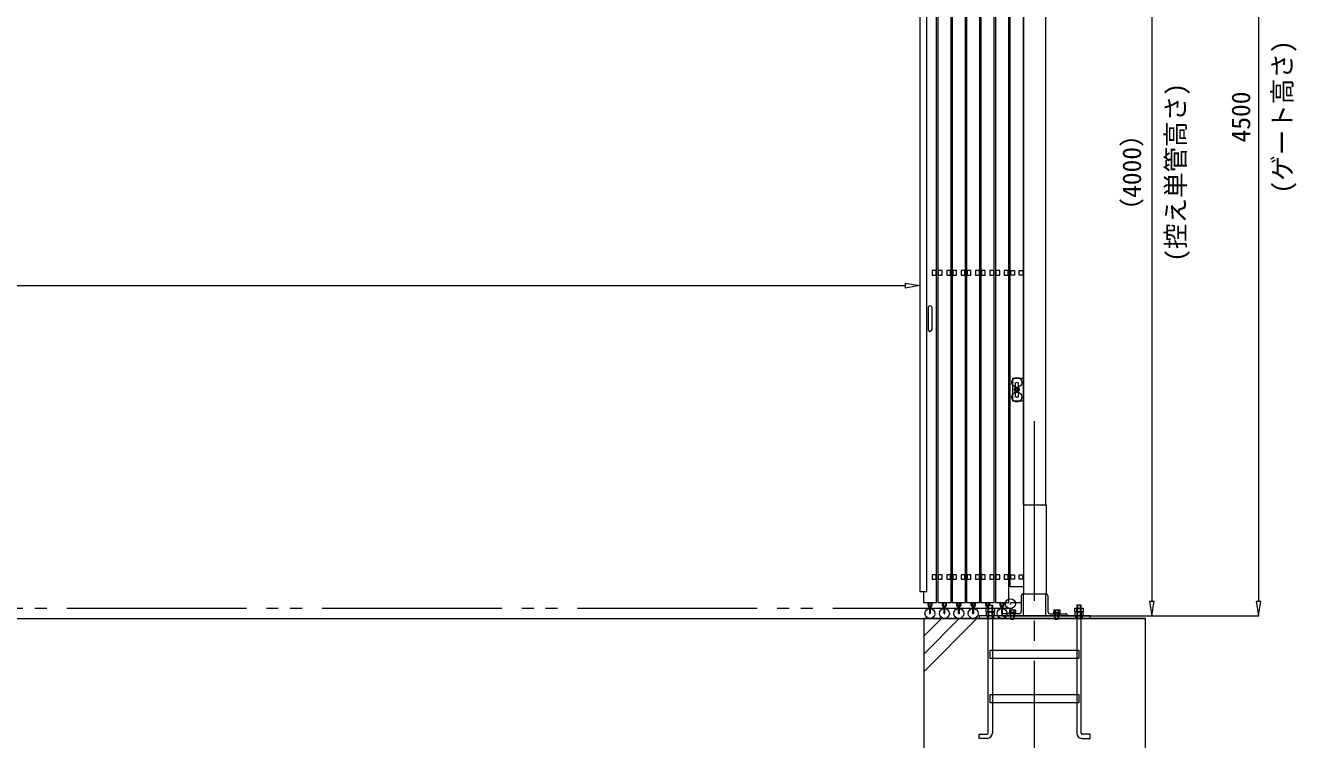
# Model space of a CAD drawing. Units: millimetres, scale not verified. Extents: x -12090 to 12090, y -18325 to 18325.
# Drawn here: x -3153 to 2582, y -15090 to -11870 of the extents above; entities that cross this region are included whole.
import ezdxf
from ezdxf.enums import TextEntityAlignment as Align

# ---------------------------------------------------------------- set-up
doc = ezdxf.new("R2010")
doc.units = ezdxf.units.MM
doc.header["$LTSCALE"] = 90
doc.header["$PDMODE"] = 32
doc.header["$PDSIZE"] = 45
for name, pattern in [('CHAIN2', [12, 9, -1, 1, -1]), ('DASHED1', [1.8, 1.2, -0.6]), ('DOUBLE_CHAIN2', [12.8, 9, -1, 0.6, -0.6, 0.6, -1])]:
    doc.linetypes.add(name, pattern=pattern)
for name, color, linetype, lineweight in [('0-4_ﾊﾝﾄﾞﾙ', 134, 'Continuous', 18), ('0-5_ﾍﾞｰｽﾗｲﾝ', 134, 'Continuous', 18), ('0-6_ﾎﾞﾙﾄ類', 134, 'Continuous', 18), ('0-8_ﾜｲﾔｰﾛｰﾌﾟ', 134, 'DOUBLE_CHAIN2', 18), ('0-9_基礎工事用PCA大', 134, 'Continuous', 18), ('0-B_寸法', 134, 'Continuous', 18), ('0-C_側固定棒', 134, 'Continuous', 18), ('1-0_中央走行棒', 134, 'Continuous', 18), ('1-1_中央走行棒右', 134, 'Continuous', 18), ('1-6_通芯', 134, 'CHAIN2', 18), ('1-A_標準柱', 134, 'Continuous', 18)]:
    doc.layers.add(name, color=color, linetype=linetype, lineweight=lineweight)
doc.styles.add('ＭＳ ゴシック', font='')
doc.styles.get('ＭＳ ゴシック').set_extended_font_data('MS Gothic')

msp = doc.modelspace()

# ---------------------------------------------------------------- linework, layer by layer
at = {"layer": '0-4_ﾊﾝﾄﾞﾙ'}
for p, q in [((919.81, -13142.44), (919.81, -13242.44)), ((935.81, -13142.44), (935.81, -13242.44))]:
    msp.add_line(p, q, dxfattribs=at)
for centre, start, end in [((927.81, -13142.44), 0, 180), ((927.81, -13242.44), 180, 0)]:
    msp.add_arc(centre, 8, start, end, dxfattribs=at)
at = {"layer": '0-5_ﾍﾞｰｽﾗｲﾝ'}
for p, q in [((-10960.19, -14545), (1899.81, -14545)), ((1649.81, -14533), (2409.8, -14533))]:
    msp.add_line(p, q, dxfattribs=at)
at = {"layer": '0-6_ﾎﾞﾙﾄ類'}
for p, q in [((1190.29, -14512.97), (1190.29, -14498.4)), ((1209.33, -14512.97), (1209.33, -14498.4)), ((1287.97, -14506), (1286.14, -14507.06)), ((1286.14, -14507.06), (1286.14, -14515.8)), ((1287.97, -14506), (1311.64, -14506)), ((1292.98, -14507.06), (1292.98, -14515.8)), ((1306.64, -14507.06), (1306.64, -14515.8)), ((1311.64, -14506), (1313.47, -14507.06)), ((1313.47, -14507.06), (1313.47, -14515.8)), ((1487.97, -14506), (1486.14, -14507.06)), ((1486.14, -14507.06), (1486.14, -14515.8)), ((1487.97, -14506), (1511.64, -14506)), ((1492.97, -14507.06), (1492.97, -14515.8)), ((1506.64, -14507.06), (1506.64, -14515.8)), ((1511.64, -14506), (1513.48, -14507.06)), ((1513.48, -14507.06), (1513.48, -14515.8)), ((1590.28, -14512.97), (1590.28, -14498.4)), ((1609.33, -14512.97), (1609.33, -14498.4)), ((1190.29, -14515.83), (1190.29, -14530.4)), ((1209.33, -14515.83), (1209.33, -14530.4)), ((1286.14, -14515.8), (1313.47, -14515.8)), ((1288.57, -14516), (1311.05, -14516)), ((1291.81, -14545), (1291.81, -14523)), ((1291.81, -14545), (1293.03, -14547.8)), ((1293.03, -14547.8), (1293.03, -14523)), ((1298.61, -14519), (1299.68, -14523)), ((1299.93, -14519), (1301, -14523)), ((1307.81, -14545), (1307.81, -14523)), ((1486.14, -14515.8), (1513.48, -14515.8)), ((1488.56, -14516), (1511.06, -14516)), ((1491.8, -14545), (1491.8, -14523)), ((1491.8, -14545), (1493.04, -14547.8)), ((1493.04, -14547.8), (1493.04, -14523)), ((1498.61, -14519), (1499.68, -14523)), ((1499.93, -14519), (1501, -14523)), ((1507.81, -14545), (1507.81, -14523)), ((1590.28, -14515.83), (1590.28, -14530.4)), ((1609.33, -14515.83), (1609.33, -14530.4))]:
    msp.add_line(p, q, dxfattribs=at)
for points in [[(1181.33, -14512.97), (1181.33, -14498.4), (1218.29, -14498.4), (1218.29, -14512.97), (1215.81, -14514.4), (1183.81, -14514.4)], [(1581.34, -14512.97), (1581.34, -14498.4), (1618.28, -14498.4), (1618.28, -14512.97), (1615.81, -14514.4), (1583.81, -14514.4)], [(1181.33, -14515.83), (1181.33, -14530.4), (1218.29, -14530.4), (1218.29, -14515.83), (1215.81, -14514.4), (1183.81, -14514.4)], [(1181.81, -14530.4), (1217.81, -14530.4), (1217.81, -14533), (1181.81, -14533)], [(1313.81, -14516), (1313.81, -14519), (1285.8, -14519), (1285.8, -14516)], [(1285.8, -14519), (1313.81, -14519), (1313.81, -14523), (1285.8, -14523)], [(1513.81, -14516), (1513.81, -14519), (1485.81, -14519), (1485.81, -14516)], [(1485.81, -14519), (1513.81, -14519), (1513.81, -14523), (1485.81, -14523)], [(1581.34, -14515.83), (1581.34, -14530.4), (1618.28, -14530.4), (1618.28, -14515.83), (1615.81, -14514.4), (1583.81, -14514.4)], [(1581.8, -14530.4), (1617.8, -14530.4), (1617.8, -14533), (1581.8, -14533)]]:
    msp.add_lwpolyline(points, close=True, dxfattribs=at)
for points in [[(1291.81, -14545), (1307.81, -14545), (1306.58, -14547.8)], [(1293.03, -14547.8), (1306.58, -14547.8), (1306.58, -14523)], [(1491.8, -14545), (1507.81, -14545), (1506.58, -14547.8)], [(1493.04, -14547.8), (1506.58, -14547.8), (1506.58, -14523)]]:
    msp.add_lwpolyline(points, dxfattribs=at)
for centre, radius, start, end in [((1289.56, -14512.05), 6.05, 55.616, 124.384), ((1299.81, -14528.61), 22.62, 72.412, 107.588), ((1310.06, -14512.05), 6.05, 55.616, 124.384), ((1489.55, -14512.05), 6.05, 55.616, 124.384), ((1499.81, -14528.61), 22.62, 72.412, 107.588), ((1510.06, -14512.05), 6.05, 55.616, 124.384), ((1185.8, -14505.22), 8.96, 240.0064, 300.0064), ((1185.8, -14523.58), 8.96, 60.0064, 120.0064), ((1199.81, -14546.85), 32.45, 72.93497, 107.07105), ((1199.81, -14481.95), 32.45, 252.93497, 287.07105), ((1213.8, -14505.23), 8.95, 239.98131, 300.0315), ((1213.81, -14523.57), 8.95, 59.98131, 120.0315), ((1288.57, -14515.8), 0.198, 180, 270), ((1311.05, -14515.8), 0.198, 270, 0), ((1488.56, -14515.8), 0.198, 180, 270), ((1511.06, -14515.8), 0.198, 270, 0), ((1585.81, -14505.22), 8.96, 240.0064, 300.0064), ((1585.81, -14523.58), 8.96, 60.0064, 120.0064), ((1599.8, -14481.95), 32.45, 252.93497, 287.07105), ((1599.81, -14546.85), 32.45, 72.93497, 107.07105), ((1613.81, -14505.23), 8.95, 239.98131, 300.0315), ((1613.81, -14523.57), 8.95, 59.98131, 120.0315)]:
    msp.add_arc(centre, radius, start, end, dxfattribs=at)
at = {"layer": '0-8_ﾜｲﾔｰﾛｰﾌﾟ'}
msp.add_line((1299.81, -14500), (-9401.8, -14500), dxfattribs=at)
at = {"layer": '0-9_基礎工事用PCA大'}
for p, q in [((899.81, -14785), (1139.81, -14545)), ((899.81, -14705), (1059.8, -14545)), ((899.81, -14625), (979.8, -14545)), ((1209.33, -14725), (1209.33, -14887)), ((1590.28, -14725), (1590.28, -14887)), ((1209.33, -14925), (1209.33, -15062)), ((1590.28, -14925), (1590.28, -15062))]:
    msp.add_line(p, q, dxfattribs=at)
at = {"layer": '0-9_基礎工事用PCA大', "linetype": 'DASHED1'}
for p, q in [((1185.11, -14533), (1185.11, -14545)), ((1214.81, -14533), (1214.81, -14545)), ((1291.81, -14533), (1291.81, -14545)), ((1307.81, -14533), (1307.81, -14545)), ((1491.8, -14533), (1491.8, -14545)), ((1507.81, -14533), (1507.81, -14545)), ((1584.81, -14533), (1584.81, -14545)), ((1614.81, -14533), (1614.81, -14545)), ((1209.33, -14687), (1209.33, -14725)), ((1590.28, -14687), (1590.28, -14725)), ((1209.33, -14887), (1209.33, -14925)), ((1590.28, -14887), (1590.28, -14925))]:
    msp.add_line(p, q, dxfattribs=at)
at = {"layer": '0-9_基礎工事用PCA大'}
for points in [[(1190.29, -15061.95), (1190.29, -14485), (1209.33, -14485), (1209.33, -14687)], [(1190.29, -14547.5), (1192.78, -14545), (1192.78, -14485), (1206.83, -14485), (1206.83, -14545), (1209.33, -14547.5)], [(1609.33, -15061.95), (1609.33, -14485), (1590.28, -14485), (1590.28, -14687)], [(1609.33, -14547.5), (1606.83, -14545), (1606.83, -14485), (1592.78, -14485), (1592.78, -14545), (1590.28, -14547.5)], [(1186.34, -15085), (1149.34, -15085), (1149.34, -15065.95), (1186.28, -15065.95)], [(1613.29, -15085), (1650.29, -15085), (1650.29, -15065.95), (1613.33, -15065.95)]]:
    msp.add_lwpolyline(points, dxfattribs=at)
for points in [[(899.81, -15545), (1899.81, -15545), (1899.81, -14545), (899.81, -14545)], [(1149.8, -14545), (1649.81, -14545), (1649.81, -14533), (1149.8, -14533)], [(1199.81, -14687), (1599.8, -14687), (1599.8, -14725), (1199.81, -14725)], [(1199.81, -14887), (1599.8, -14887), (1599.8, -14925), (1199.81, -14925)]]:
    msp.add_lwpolyline(points, close=True, dxfattribs=at)
for centre, radius, start, end in [((1186.28, -15061.95), 4, 270, 360), ((1186.34, -15062), 23, 270, 360), ((1613.29, -15062), 23, 180, 270), ((1613.33, -15061.95), 4, 180, 270)]:
    msp.add_arc(centre, radius, start, end, dxfattribs=at)
at = {"layer": '0-B_寸法'}
for p, q in [((2409.8, -10099), (2409.8, -14467)), ((1928.81, -10599), (1928.81, -14467)), ((881.81, -12602.8), (881.81, -13044.4)), ((-8932.19, -13043.4), (815.81, -13043.4)), ((815.81, -13032.4), (881.81, -13043.4)), ((815.81, -13032.4), (815.81, -13054.4)), ((881.81, -13043.4), (815.81, -13054.4)), ((1917.81, -14467), (1928.81, -14533)), ((1917.81, -14467), (1939.81, -14467)), ((1928.81, -14533), (1939.81, -14467)), ((2398.81, -14467), (2409.8, -14533)), ((2398.81, -14467), (2420.81, -14467)), ((2409.8, -14533), (2420.81, -14467)), ((1450.81, -14533), (2410.8, -14533)), ((1555.96, -14533), (1929.81, -14533))]:
    msp.add_line(p, q, dxfattribs=at)
at = {"layer": '0-C_側固定棒'}
for points in [[(1289.81, -14347.44), (1289.81, -10732.44), (1349.81, -10732.44), (1349.81, -14402.44), (1289.81, -14402.44)], [(1309.45, -12995.94), (1292.16, -12995.94), (1292.16, -12975.94), (1309.45, -12975.94)], [(1347.45, -12995.94), (1330.15, -12995.94), (1330.15, -12975.94), (1347.45, -12975.94)], [(1324.71, -13503.94), (1329.62, -13512.44), (1324.71, -13520.94), (1314.9, -13520.94), (1310, -13512.44), (1314.9, -13503.94)], [(1309.45, -14367.44), (1292.16, -14367.44), (1292.16, -14347.44), (1309.45, -14347.44)], [(1347.45, -14367.44), (1330.15, -14367.44), (1330.15, -14347.44), (1347.45, -14347.44)]]:
    msp.add_lwpolyline(points, close=True, dxfattribs=at)
for radius in [11, 8.5, 4.76, 4.22]:
    msp.add_circle((1319.81, -13512.44), radius, dxfattribs=at)
for start, end in [(132.757, 167.243), (192.757, 227.243), (72.757, 107.243), (252.757, 287.243), (12.757, 47.243), (312.757, 347.243)]:
    msp.add_arc((1319.81, -13512.44), 8.9, start, end, dxfattribs=at)
at = {"layer": '1-0_中央走行棒'}
for p, q in [((984.26, -14485.54), (984.26, -14472.44)), ((989.25, -14485.54), (989.25, -14472.44)), ((990.31, -14486.94), (990.31, -14521.94)), ((995.31, -14521.94), (995.31, -14486.94)), ((996.25, -14472.44), (996.25, -14485.54)), ((1001.26, -14472.44), (1001.26, -14485.54)), ((1049.26, -14485.54), (1049.26, -14472.44)), ((1054.26, -14485.54), (1054.26, -14472.44)), ((1055.3, -14486.94), (1055.3, -14521.94)), ((1060.31, -14521.94), (1060.31, -14486.94)), ((1061.25, -14472.44), (1061.25, -14485.54)), ((1066.26, -14472.44), (1066.26, -14485.54)), ((1114.25, -14485.54), (1114.25, -14472.44)), ((1119.26, -14485.54), (1119.26, -14472.44)), ((1120.31, -14486.94), (1120.31, -14521.94)), ((1125.31, -14521.94), (1125.31, -14486.94)), ((1126.26, -14472.44), (1126.26, -14485.54)), ((1131.25, -14472.44), (1131.25, -14485.54)), ((1179.25, -14485.54), (1179.25, -14472.44)), ((1184.26, -14485.54), (1184.26, -14472.44)), ((1185.31, -14486.94), (1185.31, -14498.4)), ((1191.26, -14472.44), (1191.26, -14485)), ((1196.25, -14472.44), (1196.25, -14485)), ((1244.26, -14485.54), (1244.26, -14472.44)), ((1249.25, -14485.54), (1249.25, -14472.44)), ((1250.31, -14486.94), (1250.31, -14521.94)), ((1255.31, -14521.94), (1255.31, -14486.94)), ((1256.26, -14472.44), (1256.26, -14485.54)), ((1261.26, -14472.44), (1261.26, -14485.54))]:
    msp.add_line(p, q, dxfattribs=at)
for points in [[(967.81, -10252.44), (962.81, -10252.44), (962.81, -14472.44), (1022.8, -14472.44), (1022.8, -10252.44), (1017.81, -10252.44)], [(1032.8, -10252.44), (1027.81, -10252.44), (1027.81, -14472.44), (1087.8, -14472.44), (1087.8, -10252.44), (1082.81, -10252.44)], [(1097.81, -10252.44), (1092.81, -10252.44), (1092.81, -14472.44), (1152.81, -14472.44), (1152.81, -10252.44), (1147.81, -10252.44)], [(1162.81, -10252.44), (1157.81, -10252.44), (1157.81, -14472.44), (1217.81, -14472.44), (1217.81, -10301)], [(1222.8, -10306), (1222.8, -14472.44), (1282.81, -14472.44), (1282.81, -10558.77)]]:
    msp.add_lwpolyline(points, dxfattribs=at)
for points in [[(965.16, -12995.94), (982.46, -12995.94), (982.46, -12975.94), (965.16, -12975.94)], [(1003.16, -12995.94), (1020.46, -12995.94), (1020.46, -12975.94), (1003.16, -12975.94)], [(1030.16, -12995.94), (1047.46, -12995.94), (1047.46, -12975.94), (1030.16, -12975.94)], [(1068.16, -12995.94), (1085.45, -12995.94), (1085.45, -12975.94), (1068.16, -12975.94)], [(1095.16, -12995.94), (1112.45, -12995.94), (1112.45, -12975.94), (1095.16, -12975.94)], [(1133.15, -12995.94), (1150.46, -12995.94), (1150.46, -12975.94), (1133.15, -12975.94)], [(1160.15, -12995.94), (1177.46, -12995.94), (1177.46, -12975.94), (1160.15, -12975.94)], [(1198.16, -12995.94), (1215.46, -12995.94), (1215.46, -12975.94), (1198.16, -12975.94)], [(1225.16, -12995.94), (1242.46, -12995.94), (1242.46, -12975.94), (1225.16, -12975.94)], [(1263.16, -12995.94), (1280.46, -12995.94), (1280.46, -12975.94), (1263.16, -12975.94)], [(965.16, -14367.44), (982.46, -14367.44), (982.46, -14347.44), (965.16, -14347.44)], [(1003.16, -14367.44), (1020.46, -14367.44), (1020.46, -14347.44), (1003.16, -14347.44)], [(1030.16, -14367.44), (1047.46, -14367.44), (1047.46, -14347.44), (1030.16, -14347.44)], [(1068.16, -14367.44), (1085.45, -14367.44), (1085.45, -14347.44), (1068.16, -14347.44)], [(1095.16, -14367.44), (1112.45, -14367.44), (1112.45, -14347.44), (1095.16, -14347.44)], [(1133.15, -14367.44), (1150.46, -14367.44), (1150.46, -14347.44), (1133.15, -14347.44)], [(1160.15, -14367.44), (1177.46, -14367.44), (1177.46, -14347.44), (1160.15, -14347.44)], [(1198.16, -14367.44), (1215.46, -14367.44), (1215.46, -14347.44), (1198.16, -14347.44)], [(1225.16, -14367.44), (1242.46, -14367.44), (1242.46, -14347.44), (1225.16, -14347.44)], [(1263.16, -14367.44), (1280.46, -14367.44), (1280.46, -14347.44), (1263.16, -14347.44)]]:
    msp.add_lwpolyline(points, close=True, dxfattribs=at)
for centre, radius, start, end in [((992.75, -14485.54), 8.5, 180, 253.25351), ((992.75, -14485.54), 3.5, 180, 225.59204), ((992.75, -14485.54), 8.5, 287.46347, 360), ((992.75, -14485.54), 3.5, 316.78662, 360), ((1057.75, -14485.54), 8.5, 180, 253.25351), ((1057.75, -14485.54), 3.5, 180, 225.59204), ((1057.75, -14485.54), 8.5, 287.46347, 360), ((1057.75, -14485.54), 3.5, 316.78662, 360), ((1122.76, -14485.54), 8.5, 180, 253.25351), ((1122.76, -14485.54), 3.5, 180, 225.59204), ((1122.76, -14485.54), 8.5, 287.46347, 360), ((1122.76, -14485.54), 3.5, 316.78662, 360), ((1187.76, -14485.54), 8.5, 180, 253.25351), ((1187.76, -14485.54), 3.5, 180, 225.59204), ((1187.81, -14486.94), 2.5, 8.10961, 180), ((1252.75, -14485.54), 8.5, 180, 253.25351), ((1252.75, -14485.54), 3.5, 180, 225.59204), ((1252.75, -14485.54), 8.5, 287.46347, 360), ((1252.75, -14485.54), 3.5, 316.78662, 360)]:
    msp.add_arc(centre, radius, start, end, dxfattribs=at)
for p in [(992.81, -14521.94), (1057.81, -14521.94), (1122.8, -14521.94), (1252.81, -14521.94)]:
    msp.add_point(p, dxfattribs=at)
at = {"layer": '1-1_中央走行棒右'}
for p, q in [((919.26, -14485.54), (919.26, -14472.44)), ((924.26, -14485.54), (924.26, -14472.44)), ((925.31, -14486.94), (925.31, -14521.94)), ((930.3, -14521.94), (930.3, -14486.94)), ((931.26, -14472.44), (931.26, -14485.54)), ((936.25, -14472.44), (936.25, -14485.54))]:
    msp.add_line(p, q, dxfattribs=at)
msp.add_lwpolyline([(897.8, -14422.44), (897.8, -14472.44), (957.81, -14472.44), (957.81, -10252.44), (952.8, -10252.44)], dxfattribs=at)
for points in [[(881.81, -14422.44), (913.81, -14422.44), (913.81, -11672.44), (881.81, -11672.44)], [(938.16, -12995.94), (955.46, -12995.94), (955.46, -12975.94), (938.16, -12975.94)], [(938.16, -14367.44), (955.46, -14367.44), (955.46, -14347.44), (938.16, -14347.44)]]:
    msp.add_lwpolyline(points, close=True, dxfattribs=at)
for radius, start, end in [(8.5, 180, 253.25351), (3.5, 180, 225.59204), (8.5, 287.46347, 360), (3.5, 316.78662, 360)]:
    msp.add_arc((927.76, -14485.54), radius, start, end, dxfattribs=at)
msp.add_point((927.81, -14521.94), dxfattribs=at)
at = {"layer": '1-6_通芯'}
msp.add_line((1399.81, -15545), (1399.81, -13633), dxfattribs=at)
at = {"layer": '1-A_標準柱'}
for p, q in [((1349.81, -14033), (1349.81, -10583)), ((1449.81, -14033), (1449.81, -10583)), ((1312.31, -13480), (1312.31, -13504.39)), ((1312.31, -13520.48), (1312.31, -13546)), ((1327.31, -13504.39), (1327.31, -13480)), ((1327.31, -13546), (1327.31, -13520.48)), ((1339.8, -14443), (1339.8, -14513)), ((1459.81, -14443), (1459.81, -14513)), ((1329.8, -14523), (1259.81, -14523)), ((1349.81, -14533), (1449.81, -14533)), ((1469.81, -14523), (1539.81, -14523))]:
    msp.add_line(p, q, dxfattribs=at)
at = {"layer": '1-A_標準柱', "linetype": 'DASHED1'}
for p, q in [((1289.81, -14523), (1289.81, -14533)), ((1309.81, -14523), (1309.81, -14533)), ((1489.81, -14523), (1489.81, -14533)), ((1509.8, -14523), (1509.8, -14533))]:
    msp.add_line(p, q, dxfattribs=at)
at = {"layer": '1-A_標準柱'}
for points in [[(1349.81, -13463), (1299.81, -13463), (1299.81, -13563), (1349.81, -13563)], [(1453.01, -14033), (1349.81, -14033), (1349.81, -14433), (1453.01, -14433)]]:
    msp.add_lwpolyline(points, close=True, dxfattribs=at)
for points in [[(1249.8, -14533), (1349.81, -14533), (1349.81, -14433)], [(1549.81, -14533), (1449.81, -14533), (1449.81, -14433)], [(1290.81, -14473), (1339.8, -14473), (1339.8, -14483)]]:
    msp.add_lwpolyline(points, dxfattribs=at)
for centre, start, end in [((1349.81, -14443), 90, 180), ((1449.81, -14443), 0, 90), ((1259.81, -14533), 90, 180), ((1329.8, -14513), 270, 360), ((1469.81, -14513), 180, 270), ((1539.81, -14533), 0, 90)]:
    msp.add_arc(centre, 10, start, end, dxfattribs=at)
for p in [(1319.81, -13480), (1319.81, -13546), (1290.81, -14478)]:
    msp.add_point(p, dxfattribs=at)

# ---------------------------------------------------------------- texts
at = {"layer": '0-B_寸法', "style": 'ＭＳ ゴシック'}
for s, p in [('(ゲート高さ)', (2584.53, -12628.6)), ('(控え単管高さ)', (2103.53, -12936.2)), ('4500', (2397.92, -12398.2)), ('（4000）', (1905.68, -12763.4))]:
    msp.add_text(s, height=84.46, rotation=90, dxfattribs=at).set_placement(p, align=Align.BOTTOM_LEFT)

doc.saveas('drawing.dxf')
